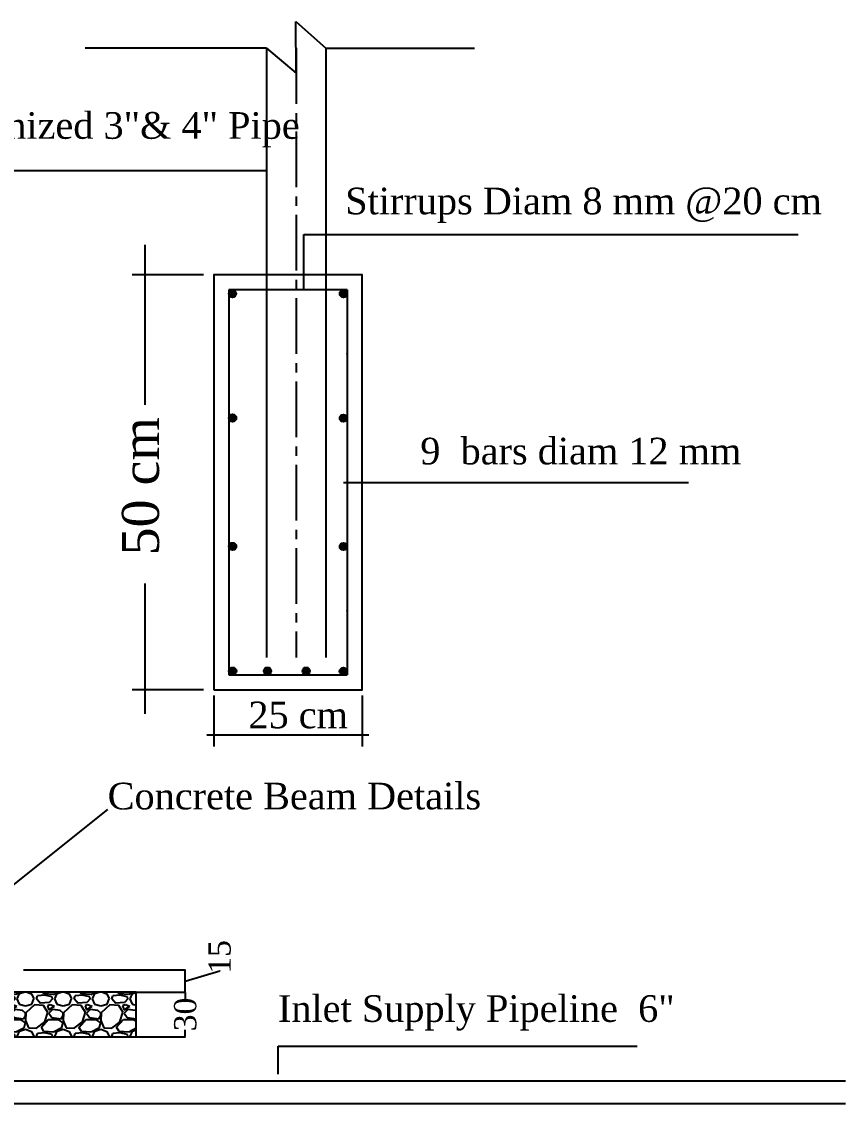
# Model space of a CAD drawing. Header units: centimetres. Extents: x 8566 to 24071, y 9487 to 14021.
# Drawn here: x 23293 to 23849, y 9735 to 10465 of the extents above; entities that cross this region are included whole.
import ezdxf

# ---------------------------------------------------------------- set-up
doc = ezdxf.new("R2010")
doc.units = ezdxf.units.CM
doc.linetypes.add('CENTER2', pattern=[1.125, 0.75, -0.125, 0.125, -0.125])
doc.layers.get('0').update_dxf_attribs({"linetype": 'CONTINUOUS'})
doc.layers.get('DEFPOINTS').update_dxf_attribs({"linetype": 'CONTINUOUS'})
doc.styles.add('style2', font='times.ttf', dxfattribs={"height": 15})
doc.styles.add('style3', font='times.ttf', dxfattribs={"height": 25})
doc.dimstyles.get("Standard").update_dxf_attribs({"dimtxt": 15, "dimasz": 0.18, "dimexe": 0.18, "dimexo": 0.0625, "dimgap": 0.09, "dimtad": 0, "dimdec": 0, "dimzin": 0, "dimdsep": 46, "dimtxsty": 'style2', "dimcen": 0.09, "dimadec": 0, "dimazin": 0, "dimtfac": 1, "dimtdec": 0, "dimtofl": 0, "dimtmove": 0, "dimatfit": 3, "dimfxl": 1, "dimtolj": 1, "dimtzin": 0, "dimarcsym": 0})

# ---------------------------------------------------------------- blocks, each defined once
blk = doc.blocks.new('*D33')
at = {"color": 0, "lineweight": -2, "transparency": 16777216}
for p, q in [((23370.13, 9810.13), (23403.4, 9810.13)), ((23403.22, 9809.95), (23403.22, 9805.45)), ((23403.22, 9780.31), (23403.22, 9784.81)), ((23370.13, 9780.13), (23403.4, 9780.13))]:
    blk.add_line(p, q, dxfattribs=at)
at = {"color": 0, "transparency": 16777216}
for points in [[(23403.19, 9809.95), (23403.25, 9809.95), (23403.22, 9810.13)], [(23403.19, 9780.31), (23403.25, 9780.31), (23403.22, 9780.13)]]:
    blk.add_solid(points, dxfattribs=at)
at = {"layer": 'DEFPOINTS', "color": 0, "transparency": 16777216}
for p in [(23370.07, 9810.13), (23403.22, 9810.13), (23370.07, 9780.13)]:
    blk.add_point(p, dxfattribs=at)
at = {"color": 0, "transparency": 16777216, "insert": (23403.22, 9795.13), "char_height": 15, "attachment_point": 5, "rotation": 90, "style": 'style2'}
blk.add_mtext('\\A1;30', dxfattribs=at)
blk = doc.blocks.new('*D34')
at = {"color": 0, "lineweight": -2, "transparency": 16777216}
for p, q in [((23293.98, 9825.31), (23403.4, 9825.31)), ((23403.22, 9810.31), (23403.22, 9825.13)), ((23403.22, 9817.72), (23426.42, 9824.68)), ((23426.42, 9824.68), (23426.42, 9824.86)), ((23370.13, 9810.13), (23403.4, 9810.13))]:
    blk.add_line(p, q, dxfattribs=at)
at = {"color": 0, "transparency": 16777216}
for points in [[(23403.19, 9825.13), (23403.25, 9825.13), (23403.22, 9825.31)], [(23403.19, 9810.31), (23403.25, 9810.31), (23403.22, 9810.13)]]:
    blk.add_solid(points, dxfattribs=at)
at = {"layer": 'DEFPOINTS', "color": 0, "transparency": 16777216}
for p in [(23293.92, 9825.31), (23403.22, 9825.31), (23370.07, 9810.13)]:
    blk.add_point(p, dxfattribs=at)
at = {"color": 0, "transparency": 16777216, "insert": (23426.42, 9833.99), "char_height": 15, "attachment_point": 5, "rotation": 90, "style": 'style2'}
blk.add_mtext('\\A1;15', dxfattribs=at)

msp = doc.modelspace()

# ---------------------------------------------------------------- hatches: boundary and pattern name
h = msp.add_hatch(color=7)
h.dxf.hatch_style = 1
h.paths.add_polyline_path([(23437.56, 10281.66, 1), (23432.56, 10281.66, 1)])
h = msp.add_hatch(color=7)
h.dxf.hatch_style = 1
h.paths.add_polyline_path([(23512.45, 10281.63, 1), (23507.45, 10281.63, 1)])
h = msp.add_hatch(color=7)
h.dxf.hatch_style = 1
h.paths.add_polyline_path([(23437.64, 10197.72, 1), (23432.64, 10197.72, 1)])
h = msp.add_hatch(color=7)
h.dxf.hatch_style = 1
h.paths.add_polyline_path([(23512.44, 10197.62, 1), (23507.44, 10197.62, 1)])
h = msp.add_hatch(color=7)
h.dxf.hatch_style = 1
h.paths.add_polyline_path([(23437.64, 10111.08, 1), (23432.64, 10111.08, 1)])
h = msp.add_hatch(color=7)
h.dxf.hatch_style = 1
h.paths.add_polyline_path([(23512.43, 10110.95, 1), (23507.43, 10110.95, 1)])
h = msp.add_hatch(color=7)
h.dxf.hatch_style = 1
h.paths.add_polyline_path([(23437.7, 10026.93, 1), (23432.7, 10026.93, 1)])
h = msp.add_hatch(color=7)
h.dxf.hatch_style = 1
h.paths.add_polyline_path([(23461.23, 10026.93, 1), (23456.23, 10026.93, 1)])
h = msp.add_hatch(color=7)
h.dxf.hatch_style = 1
h.paths.add_polyline_path([(23487.35, 10026.93, 1), (23482.35, 10026.93, 1)])
h = msp.add_hatch(color=7)
h.dxf.hatch_style = 1
h.paths.add_polyline_path([(23512.42, 10026.77, 1), (23507.42, 10026.77, 1)])
h = msp.add_hatch()
h.set_pattern_fill('GRAVEL')
h.set_pattern_definition([(228.0127875, (224.8779, -913.2618), (-203.20000002, -228.59999999), [3.417214, -338.304836]), (184.969741, (222.5919, -915.8018), (304.79999988, 25.400001447), [5.864047, -580.54049]), (132.510447, (216.7499, -916.3098), (254.00000011, -279.3999999), [4.134815, -409.347228]), (267.273689, (206.8439, -922.6598), (25.400000053, 508), [5.340045, -528.664374]), (292.833654, (206.5899, -927.9938), (-127.00000001, 304.799999996), [5.236337, -518.398077]), (357.273689, (208.6219, -932.8198), (-508, 25.400000053), [5.340045, -528.664374]), (37.6942405, (213.9559, -933.0738), (-330.199999985, -254.00000002), [7.061937, -699.131153]), (72.2553284, (219.5439, -928.7558), (177.800000048, 558.799999985), [6.667195, -660.052566]), (121.4295656, (221.5759, -922.4058), (-203.20000003, 330.19999998), [5.35813, -530.455457]), (175.236358, (218.7819, -917.8338), (279.4, -25.40000004), [6.117133, -299.73937]), (222.3974378, (212.6859, -917.3258), (-304.79999999, -279.40000001), [7.91078, -783.167725]), (138.814075, (231.9899, -922.9138), (-177.8, 152.40000001), [2.700045, -267.305658]), (171.4692344, (229.9579, -921.1358), (330.20000001, -50.79999994), [5.13682, -508.54639]), (225, (224.878, -920.374), (-4e-15, -25.4), [3.592093, -32.32893]), (203.19859, (223.1, -917.3258), (127, 50.8), [1.934413, -191.506224]), (291.80141, (221.322, -918.088), (-25.4, 76.2), [2.735656, -134.04753]), (30.963757, (222.338, -920.628), (76.2, 50.8), [4.443197, -143.662982]), (161.56505, (226.148, -918.342), (50.8, -25.4), [3.212871, -77.10898]), (16.3895403, (206.5899, -918.0878), (254, 76.2), [4.50088, -445.588267]), (70.346176, (210.9079, -916.8178), (-101.60000001, -279.4), [3.77599, -373.822157]), (293.19859, (226.148, -913.2618), (-50.8, 127), [3.8688, -189.571836]), (343.6104597, (227.6719, -916.8178), (-254.000000005, 76.19999998), [4.50088, -445.588267]), (339.443955, (206.59, -933.8358), (-127, 50.8), [4.340352, -212.677343]), (294.7751406, (210.6539, -935.3598), (-127.00000015, 279.39999993), [3.63672, -360.035934]), (66.80141, (226.402, -938.6618), (50.8, 127), [3.8688, -189.571836]), (17.3540246, (227.9259, -935.1058), (-330.19999999, -101.60000002), [4.257827, -421.52376]), (69.443955, (213.956, -938.6618), (-50.8, -127), [2.170176, -214.84752]), (101.309932, (224.878, -938.662), (-25.4, 101.6), [1.295146, -128.21995]), (165.963757, (224.624, -937.392), (76.2, -25.4), [5.236337, -99.490546]), (186.009006, (219.5439, -936.1218), (254, 25.40000001), [4.85267, -480.413649]), (303.690068, (222.338, -922.914), (-25.4, 50.8), [3.66324, -87.917764]), (353.1572266, (224.3699, -925.9618), (431.800000003, -50.799999977), [6.395568, -633.16009]), (60.945396, (230.7199, -926.7238), (-101.6, -177.8), [2.615082, -258.893923]), (90, (231.99, -924.438), (-25.4, 25.4), [1.524, -23.876]), (120.256437, (219.0359, -935.3598), (101.59999999, -177.80000001), [3.52867, -349.339408]), (48.0127875, (217.2579, -932.3118), (203.20000002, 228.59999999), [6.83443, -334.887622]), (0, (221.83, -927.232), (25.4, 25.4), [6.604, -18.796]), (325.3048465, (228.4339, -927.2318), (254.0000001, -177.79999986), [4.016096, -397.593167]), (254.054604, (231.736, -929.5178), (-25.4, -101.6), [3.69829, -181.2165]), (207.6459754, (230.7199, -933.0738), (-482.600000018, -253.999999966), [6.02145, -596.124644]), (175.4260787, (225.3859, -935.8678), (-330.2, 25.4), [6.370295, -630.658465])])
h.paths.add_polyline_path([(23370.07, 9810.13), (23270.07, 9810.13), (23270.07, 9780.13), (23370.07, 9780.13)])

# ---------------------------------------------------------------- linework, layer by layer
at = {"color": 7}
for p, q in [((23478.06, 10430.48), (23477.93, 10465.27)), ((23477.93, 10465.27), (23498.06, 10447.3)), ((23458.06, 10447.3), (23335.67, 10447.3)), ((23458.06, 10447.3), (23458.06, 10036.16)), ((23458.06, 10447.3), (23478.06, 10430.48)), ((23498.06, 10447.3), (23498.06, 10036.16)), ((23498.06, 10447.3), (23598.54, 10447.3)), ((23458.06, 10364.66), (23180.67, 10364.66)), ((23483.13, 10284.29), (23483.13, 10321.52)), ((23483.13, 10321.52), (23817.03, 10321.52)), ((23415.41, 10294.29), (23367.36, 10294.29)), ((23512.51, 10284.29), (23432.51, 10284.29)), ((23432.51, 10284.29), (23432.51, 10024.29)), ((23512.51, 10284.29), (23512.51, 10024.29)), ((23509.93, 10154.29), (23580.68, 10154.29)), ((23580.68, 10154.29), (23743.06, 10154.29)), ((23432.51, 10024.29), (23512.51, 10024.29)), ((23415.41, 10014.29), (23367.36, 10014.29)), ((23422.51, 10010.5), (23422.51, 9975.99)), ((23522.51, 10010.5), (23522.51, 9975.99)), ((23417.76, 9983.91), (23527.21, 9983.91)), ((23350.78, 9933.57), (23258.69, 9860.17)), ((23465.87, 9754.88), (23465.87, 9773.74)), ((23465.87, 9773.74), (23708.18, 9773.74)), ((23848.86, 9750.13), (22856.17, 9750.13)), ((22841.17, 9735.13), (23848.86, 9735.13))]:
    msp.add_line(p, q, dxfattribs=at)
at = {"color": 7, "linetype": 'CENTER2', "ltscale": 50}
msp.add_line((23478.06, 10447.3), (23478.06, 10036.16), dxfattribs=at)
at = {"color": 7, "ltscale": 20}
for p, q in [((23375.88, 10314.65), (23375.88, 10206.65)), ((23375.88, 10086.13), (23375.88, 9998.16))]:
    msp.add_line(p, q, dxfattribs=at)
at = {"color": 7}
for points in [[(23422.51, 10014.29), (23522.51, 10014.29), (23522.51, 10294.29), (23422.51, 10294.29)], [(23270.07, 9780.13), (23370.07, 9780.13), (23370.07, 9810.13), (23270.07, 9810.13)]]:
    msp.add_lwpolyline(points, close=True, dxfattribs=at)
for centre in [(23435.06, 10281.66), (23509.95, 10281.63), (23435.14, 10197.72), (23509.94, 10197.62), (23435.14, 10111.08), (23509.93, 10110.95), (23435.2, 10026.93), (23458.73, 10026.93), (23484.85, 10026.93), (23509.92, 10026.77)]:
    msp.add_circle(centre, 2.5, dxfattribs=at)
for p in [(23512.51, 10240.95), (23512.51, 10197.62), (23512.51, 10154.29), (23512.51, 10110.95), (23512.51, 10067.62)]:
    msp.add_point(p, dxfattribs=at)

# ---------------------------------------------------------------- texts
at = {"color": 7, "style": 'style3'}
for s, p in [('Galvanized 3"& 4" Pipe', (23217.39, 10386.19)), ('Stirrups Diam 8 mm @20 cm', (23511.17, 10335.22)), ('9  bars diam 12 mm', (23561.88, 10166.42)), (' 25 cm', (23439.03, 9988.32)), ('Concrete Beam Details', (23350.78, 9933.57)), ('Inlet Supply Pipeline  6"', (23465.76, 9790.13))]:
    msp.add_text(s, height=18, dxfattribs=at).set_placement(p)
at = {"color": 7, "ltscale": 20, "style": 'style3'}
msp.add_text('50 cm', height=25, rotation=90, dxfattribs=at).set_placement((23385.42, 10105))

# ---------------------------------------------------------------- dimensions: what is measured, and where the dimension line sits
at = {"color": 7}
dim = msp.add_linear_dim(base=(23403.22, 9825.31), p1=(23370.07, 9810.13), p2=(23293.92, 9825.31), angle=90, dimstyle='Standard', override={"dimtmove": 1}, dxfattribs=at)
dim.commit()
dim.dimension.update_dxf_attribs({"geometry": '*D34', "text_midpoint": (23426.42, 9824.95)})
dim = msp.add_linear_dim(base=(23403.22, 9810.13), p1=(23370.07, 9780.13), p2=(23370.07, 9810.13), angle=90, dimstyle='Standard', dxfattribs=at)
dim.commit()
dim.dimension.update_dxf_attribs({"geometry": '*D33', "text_midpoint": (23403.22, 9795.13)})

doc.saveas('drawing.dxf')
